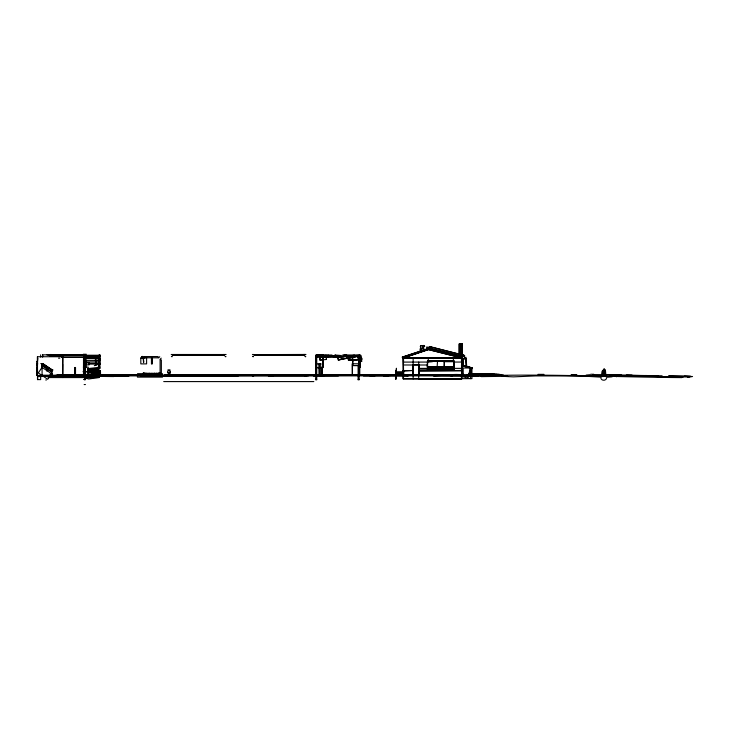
<?xml version="1.0" encoding="UTF-8"?>
<svg xmlns="http://www.w3.org/2000/svg" width="729" height="729" viewBox="0 0 729 729"><rect width="100%" height="100%" fill="white"/><g stroke="black" fill="none" stroke-linecap="round" stroke-linejoin="round"><path stroke-width="1.09" d="M37.525 364.108L37.525 358.249M51.713 375.645L62.703 375.645L62.794 356.727L37.416 356.727L37.507 375.645M83.498 356.727L83.489 375.635L62.703 375.645M98.543 360.627L98.597 362.085L98.597 360.627L86.159 360.627M151.905 357.802L151.905 363.88L151.632 357.802M316.204 367.899L316.195 374.569L322.172 374.533L322.1 367.106M320.004 367.553L316.204 367.589L316.222 365.029M322.956 364.008L322.956 356.335L316.149 356.29L316.149 354.777L323.275 354.777L323.275 356.855L317.58 356.29M359.069 357.274L359.133 379.827L358.112 379.827L358.112 365.156M403.301 378.834L403.41 370.469M403.52 375.681L403.511 378.816L461.475 378.861L461.448 375.717M413.143 378.843L413.143 375.699M418.646 374.706L418.592 364.992L418.856 374.706M418.728 362.076L418.692 369.175L454.121 369.275L454.067 361.074M428.26 360.901L428.315 357.83M453.365 370.46L453.374 368.355M453.374 360.983L453.374 357.821M418.701 375.699L418.701 378.834L461.667 378.834L461.657 357.821M463.425 374.232L463.425 376.328L461.849 376.328M96.173 373.212L96.164 375.353M96.173 371.079L97.367 371.088L97.358 375.353M98.77 375.171L98.779 374.688M98.77 364.263L100.083 363.78L98.77 364.263L99.454 363.817L99.709 368.345M99.226 364.263L98.779 363.771M100.083 363.78L100.083 364.263M146.666 374.15L146.666 373.312M158.949 373.312L158.576 374.15L158.585 373.312L160.198 373.321L160.198 374.159L158.949 374.15L158.585 373.312M160.198 374.159L160.198 373.321M323.275 355.77L323.275 355.041L316.149 355.041L316.204 374.542L321.917 374.524L321.908 368.008M352.718 361.903L352.718 359.634M358.285 358.167L358.294 355.907L349 358.048M359.525 357.228L359.515 359.862L348.298 359.88L356.59 359.862M359.771 375.143L359.807 355.907M98.688 363.288L98.688 362.805L99.991 363.288L98.688 363.288L99.463 363.042L98.752 358.659L99.071 363.297L98.752 358.659M99.144 363.288L98.688 362.805M100.083 375.171L99.627 374.688L100.083 375.171L98.479 375.38M352.672 357.274L352.69 365.575L359.069 365.502L359.096 356.244L353.747 356.235M87.881 370.523L98.096 370.532L98.579 363.598L98.789 364.145M98.789 362.559L98.579 363.124L98.087 356.171L84.491 356.162M403.265 370.888L413.152 370.469L403.11 370.879M396.184 370.232L395.829 379.472L396.239 370.286M50.164 375.298C49.554 370.842 54.866 376.419 50.21 375.289M51.987 375.317L52.005 373.722M668.502 375.927L690.518 376.374L687.602 377.385L692.55 376.519L684.64 376.118L681.633 377.631L681.405 376.984L629.364 376M453.875 369.02L454.112 361.037L453.967 366.869M601.307 376.51L600.395 376.556L603.867 376.483L603.749 370.669L604.56 369.63L605.362 369.758L605.917 375.462M420.451 346.958L420.642 345.947L421.49 345.582L422.328 345.947L422.501 346.958A1.112 1.066 7.4 0 0 420.679 345.801A1.112 1.066 8.4 0 0 420.451 346.958L420.697 347.305M444.243 369.029L444.408 361.037L444.408 369.275M427.367 369.02L454.121 369.029M603.694 374.396L603.749 370.669L602.336 370.979L601.89 375.353M604.068 370.861L604.113 368.901L605.498 373.303M453.967 366.796L427.394 366.869L427.531 361.037L427.367 369.275L427.85 369.275M427.394 366.869L427.531 361.037M437.127 366.869L437.528 361.11M453.72 366.869L453.866 361.037L427.586 361.074L427.595 367.288M454.003 365.238L453.93 367.407L453.985 361.365L427.641 361.238L454.085 361.247M85.612 358.686L98.096 358.704L99.19 354.859L100.001 356.517L99.755 354.859L99.809 356.162M602.136 374.843L602.336 370.979M99.436 364.026L99.354 364.227M99.49 360.855L99.673 358.677M100.01 358.659L99.354 363.315L99.727 358.95M100.101 370.532L99.691 375.116L99.372 374.742M98.743 367.935L99.454 363.817L99.117 368.345M98.77 368.345L99.108 363.807M430.484 346.649L430.484 347.241M429.007 348.015L428.77 348.626L429.263 346.639L463.371 355.123L463.298 355.743M464.018 355.397L429.973 346.603L429.727 347.241M603.758 371.672L604.113 368.901M99.417 363.315L99.098 358.677M429.199 347.25L429.263 346.639M99.618 357.41L100.073 355.242L48.305 355.242M412.505 364.992L403.502 364.992L403.502 357.821L428.315 349.537L462.022 358.048L462.222 357.274L428.242 348.754L402.107 357.201L428.187 348.462L429.91 348.954L428.196 348.28L426.492 349.063L428.251 348.662M463.68 356.117L464.027 355.087M461.421 376.237L467.581 378.087L470.624 367.881L471.973 367.872L471.362 369.913M470.533 368.09C474.725 368.418 463.434 365.994 461.803 365.885M62.001 357.42L62.111 354.914L62.001 357.42L84.792 357.42L84.901 354.914L42.637 354.85L42.637 357.101L42.674 354.85M84.792 357.42L84.901 354.914M98.789 374.396L98.579 374.961L98.36 374.396M463.389 355.196L463.015 356.827M98.087 358.686L99.135 356.171M41.608 363.598L41.571 364.609L42.082 363.616L52.032 370.077L41.954 363.762M41.817 363.598L41.817 367.899L41.945 363.716M173.32 355.479L173.374 354.613M254.776 355.552L254.858 354.613M142.857 357.52C141.936 359.269 140.87 355.779 142.656 356.754M144.306 357.52L143.139 357.985L143.567 362.632C144.588 362.031 141.854 355.296 144.306 356.882M420.961 348.754L421.499 350.695L420.998 348.69M427.021 346.977L427.385 348.772L426.984 347.022M52.233 370.077L53.007 369.958L52.206 370.077L42.792 363.607L40.879 363.616L42.801 363.735M52.306 369.986L42.756 363.616M41.954 365.429L51.495 371.799L42.091 365.275M51.522 371.744L52.032 371.617L51.559 371.644M606.583 378.415C605.626 380.866 601.844 380.866 600.887 378.415M42.1 367.38L51.522 373.695L47.704 379.29L38.309 372.929L42.072 367.334L42.091 375.307M420.269 348.845L420.041 350.002A1.112 1.066 7.7 0 0 421.08 350.658M430.493 346.676L430.83 347.241M360.937 360.235L361.757 358.622L360.955 358.158M99.991 372.619L99.991 371.489L92.756 371.489L92.756 372.619L93.13 373.184L100.365 373.184L99.991 372.619L92.756 372.619M339.623 357.483L341.117 355.816L337.372 356.235M360.518 361.274L359.926 361.903L358.085 356.718L359.834 356.117L361.602 359.579L361.693 361.32L359.944 361.921L359.771 355.716M159.742 356.718L158.612 357.875M160.088 359.306L161.209 358.139M290.47 375.225L182.66 375.462M461.849 361.529L461.822 359.443M316.195 356.363L322.965 356.344L322.956 367.598L316.204 367.589L316.213 356.344M464.318 356.025L464.738 355.634L464.154 356.025M465.612 357.693L466.031 357.301L464.838 358.176M463.635 356.034L464.054 355.652L462.569 356.836M464.482 357.939L465.339 357.319L464.054 358.367M38.391 375.608L160.754 375.207M99.991 371.489L99.9 370.87L100.019 373.458L100.538 373.439L100.456 370.815L92.601 370.833L92.683 373.458L100.538 373.439M142.656 357.647C141.034 358.595 141.991 355.114 142.857 356.882M92.756 371.489C92.346 369.968 95.946 371.252 97.659 370.87M226.118 354.485L224.988 354.485M253.519 354.485L252.389 354.485M305.97 354.458L254.056 354.613M268.801 375.936L273.056 375.936M91.572 377.567L91.644 375.581L91.572 377.567L84.81 377.576M482.452 375.872L481.277 375.845L482.452 375.244L481.905 375.681M94.296 365.712L98.552 363.762L95.426 365.484M402.599 357.328L402.864 358.103L428.306 349.583L461.457 357.793L461.457 362.058L453.502 362.058M600.423 376.574L601.17 376.31M99.126 370.186L98.096 370.532L99.126 370.186L98.087 367.999L87.881 368.573L98.087 367.999M402.864 358.103L428.269 349.583M361.065 359.534L362.003 359.26L360.837 355.342L359.889 355.615L360.773 358.55M503.457 375.089L497.925 374.068L490.216 375.717L445.92 375.262L433.418 375.772L471.207 375.872M114.453 375.891L238.365 375.891M337.746 357.374L346.813 355.716L337.746 357.374L338.292 360.017L347.296 358.267L346.758 355.615M346.239 358.358L338.292 360.017M140.752 375.745L145.117 376.273L408.395 375.763L395.893 375.244L383.381 375.845L490.444 375.927L496.622 374.779L500.331 375.098M335.531 357.01L340.17 356.18M383.627 375.845L385.559 375.845M340.17 355.971L335.531 356.754L315.739 356.791M353.082 357.101L359.461 356.463M354.576 357.401L354.203 355.233L346.831 356.363L347.204 358.531L354.576 357.401L354.531 356.773L347.159 357.903M228.122 375.271L228.76 375.18L220.04 375.271M467.863 375.025L472.611 373.877L496.759 374.068M465.977 366.578L465.485 358.65L464.528 358.75M606.236 377.03L612.442 376.592L606.236 376.574M466.669 366.559L466.196 358.65L465.603 358.695M99.089 370.496L99.272 372.619M347.132 358.258L341.828 358.577L338.529 359.926L337.463 356.39M395.938 373.977L396.257 373.986M354.094 355.679L360.126 355.46L360.162 356.08L354.522 356.691L354.094 355.679L354.522 356.691M354.476 356.08L360.126 355.46M64.599 376.027L58.256 376.173L58.147 375.462L82.423 375.18L57.226 375.225M586.152 375.08L589.879 374.733M323.43 356.809L329.626 356.39M322.592 359.816L320.077 360.035L319.758 356.435L326.182 355.889L326.483 359.488L320.049 360.044L319.749 356.417L326.218 356.545L326.483 359.488M346.858 356.29L350.531 355.971M495.164 374.351L468.811 373.886L495.346 374.332M111.391 376.456L128.833 376.173L58.256 376.173M344.015 357.11L340.689 357.347L340.288 356.463M346.22 356.946L348.435 356.782M464.911 358.695L466.196 358.65M464.072 358.75L463.289 358.786L465.485 358.65M98.078 357.438L84.482 358.194L98.078 357.456L84.473 357.438M87.881 369.84L98.078 369.275L87.872 369.275M87.881 369.84L98.078 369.284M268.509 375.125L271.097 374.988L268.072 375.125M617.308 375.071L609.562 375.034L621.682 375.08M321.134 363.917L319.083 363.935L319.184 374.551L322.172 374.533M151.832 374.15L151.905 373.321M625.956 375.727L630.776 375.863M359.597 366.842L359.807 361.229M165.456 375.317L173.648 374.888M92.683 373.458L93.203 373.439L93.13 370.815L92.601 370.833M64.717 375.9L37.799 375.982L38.291 376.556L63.305 376.027M84.181 356.736L84.874 356.727L84.801 361.01L84.181 361.01L84.181 356.736L84.874 356.727M99.937 370.833L100.456 370.815M437.518 369.275L437.373 366.869M437.127 369.275L437.373 366.796M84.181 361.01L84.254 356.727M342.22 355.196C347.596 354.622 353.756 355.451 359.743 354.622L360.746 356.025M316.359 374.578L164.909 374.633M113.25 375.125L114.152 375.143M431.222 375.244L456.226 374.442L482.452 375.244M300.904 375.307L303.064 375.253M585.223 375.799L584.576 375.818L605.106 375.827M507.12 376.237L502.199 376.319L513.353 376.875L535.596 375.918L557.895 375.936L586.052 376.273L601.297 377.175M239.513 375.08L303.41 375.253M267.051 375.125L264.326 375.125M343.705 355.087L346.557 355.041L347.76 356.171M156.999 373.312L156.999 374.15M606.3 376.629L611.822 376.529M346.74 356.071L352.909 355.971M78.085 375.809L112.184 375.882M403.52 374.633L461.475 374.679M335.349 355.624L331.868 355.606L340.972 355.643L340.972 356.937M335.349 355.834L331.868 355.816L335.513 355.816M162.148 374.66L153.819 374.67M179.088 374.97L218.171 374.998M681.396 377.604C614.675 377.148 547.998 373.649 481.277 375.845M58.338 354.923L50.93 354.932M37.616 358.249L37.316 364.108L37.708 357.875M58.511 358.167L59.796 358.167M95.417 362.085L96.182 362.076L95.946 359.288L95.39 359.297L95.627 362.076M172.755 375.125L89.23 375.271M202.516 375.654L197.614 375.699L202.07 375.781M616.488 376.738L616.488 376.118L622.894 376.055M322.227 355.351L328.424 355.296M88.391 374.779L100.538 374.688L97.203 374.66M128.55 376.273L58.256 375.508M616.488 376.118L635.606 376.109M467.581 378.087L468.929 378.078M145.089 373.312L145.098 374.15L145.089 373.312L143.476 373.321L143.476 374.15L143.85 373.312L143.476 374.15L143.886 373.312L143.048 373.312L143.048 374.15L143.449 373.312M36.787 361.365L37.671 364.053L36.76 364.081L36.988 375.061M88.318 375.271L38.291 375.608L38.291 376.556M99.308 375.38L100.42 375.371L99.426 375.38M190.934 375.153L198.653 375.098M352.699 374.724L321.926 374.834M359.333 374.688L403.957 374.578M36.988 364.081L37.452 364.081M95.381 371.052L95.946 371.043M95.135 371.079L95.226 375.353L95.135 371.079L93.95 371.088M208.312 375.225L140.25 375.553M260.463 374.979L298.662 374.998M64.261 375.918L61.145 375.936L64.507 375.945M363.416 375.891L388.42 375.79L388.439 375.271L388.42 375.79L386.033 375.845M224.076 354.513L224.578 354.513M304.348 354.513L304.959 354.522M328.843 355.032L332.032 355.023M328.852 356.508L330.975 356.499M412.805 364.682L419.038 364.682L419.047 375.043L412.796 375.043L412.896 364.691M403.565 370.469L403.101 370.469M291.236 375.271L308.239 375.225M460.801 343.815L462.241 343.815L462.25 355.606M172.855 354.613L173.721 354.613M223.211 354.513L224.25 354.513M224.477 354.513L171.197 354.485M254.348 354.613L255.214 354.613M303.483 354.513L304.522 354.513M461.667 370.469L461.885 370.879L418.683 370.879L461.876 370.46M94.916 371.079L94.816 375.353L93.649 375.353L93.64 371.088L94.916 371.079L94.916 375.353M468.811 373.886L472.611 373.877M99.235 375.362L100.201 375.353L87.762 375.353M308.349 375.845L268.217 375.79M313.397 375.936L338.411 375.891M462.25 343.815L459.161 343.815L459.17 356.681L461.493 356.663M459.963 344.197L459.243 344.197L459.234 356.663L459.953 356.663M83.297 354.248L86.304 354.248M462.259 354.276L460.199 354.276L460.199 343.815L460.61 356.681M51.094 354.467L46.957 354.886M40.642 354.841L40.642 357.092M61.956 355.387L84.746 355.387M49.69 356.171L62.165 356.171M353.583 356.344L359.525 356.344L359.543 359.898L348.298 359.898L348.298 357.228M315.703 356.654L316.732 356.654M327.567 356.599L328.196 356.599M62.156 356.946L84.947 356.946M316.641 356.818L316.022 356.609M339.842 356.946L334.155 356.946L334.174 355.643M315.739 357L337.937 357M140.815 358.176L145.463 357.757M151.45 358.176L152.17 358.176M403.073 358.322L461.849 357.903L403.037 357.83L403.028 378.825L461.885 378.843L461.894 357.857L403.073 357.903L461.849 358.34M84.291 359.661L85.302 359.661M83.68 360.955L85.922 360.955M432.443 361.693L427.95 362.113M443.679 361.693L453.793 361.693M427.322 362.076L403.511 362.094L403.502 357.839M86.159 362.085L98.597 362.085M88.346 363.534L99.764 363.534L99.764 364.017L88.346 364.017M359.324 363.771L352.335 363.771L352.371 374.952L352.344 363.744M316.195 363.944L320.651 363.908L320.651 374.569M359.37 364.136L359.37 374.569M62.612 364.272L62.612 377.567L62.794 356.727M419.257 365.001L427.13 365.001M412.805 365.101L419.038 365.101M36.751 365.165L37.452 365.165M427.504 366.897L453.848 366.897L427.458 366.66M83.334 367.115L88.236 367.115L88.236 376.793L81.366 376.793M316.222 367.534L322.983 367.571L322.929 359.634M461.812 367.999L471.945 367.999L471.945 378.652L461.812 378.652M418.701 368.373L427.704 368.373M453.584 368.373L461.466 368.373L461.466 370.469M75.451 368.637L74.868 368.637L74.868 367.544M167.943 369.858L170.039 369.858M96.392 371.079L97.659 371.079L97.659 375.353L97.568 371.079M98.533 371.088L99.8 371.079L99.8 375.353M100.365 371.116L93.13 371.052M100.365 371.243L83.279 371.717M83.188 371.717L99.591 371.717M403.93 371.772L396.64 371.772L396.521 374.67M87.325 372.501L91.881 372.51M396.53 372.801L403.948 372.801M143.048 373.312L159.87 373.312L159.87 374.159M403.83 373.685L396.403 373.685L396.403 374.67M87.325 373.959L98.643 373.968M162.549 374.086L137.453 374.086L137.444 377.121L162.549 377.121M137.444 374.123L162.549 374.123M590.663 374.259L593.789 374.259M157.245 374.405L158.621 374.405M99.226 374.688L100.083 374.688M157.227 374.688L158.676 374.688M412.805 374.606L419.038 374.606L412.805 375.025M147.714 374.806L149.09 374.806M467.207 374.852L468.583 374.852M87.999 375.216L98.233 375.207M352.344 374.952L359.333 374.943L359.297 363.771M359.543 375.034L370.943 375.034M36.76 375.071L37.689 375.061M171.297 375.125L393.696 375.225M285.23 375.125L279.225 375.034M307.1 375.18L316.395 375.18M316.696 375.153L318.072 375.153M183.043 375.271L202.37 375.271M213.788 375.225L438.065 375.262M57.236 375.371L82.213 375.371M147.695 375.481L149.135 375.481M37.416 375.645L41.817 375.645M316.687 375.517L309.497 375.307M318.874 375.517L324.715 375.517L326.109 374.733L416.778 375.207M171.096 376.109L172.418 376.109M253.601 376.109L252.398 376.109M304.768 376.109L306.062 376.109M507.776 376.292L481.104 376.611M84.291 376.492L85.302 376.492M48.014 377.567L99.18 377.567M84.072 379.253L85.53 379.253M315.703 379.299L316.732 379.299M358.121 379.299L359.151 379.299M45.727 379.982L46.428 379.982M163.715 381.586L313.825 381.586M84.154 384.548L85.448 384.548M359.105 365.584L352.718 365.53L352.69 359.634M461.803 365.685L470.597 367.89M395.865 374.223L396.476 378.187L395.61 370.596L396.221 373.849M138.656 374.633L100.957 374.533M64.826 375.225L139.85 375.271M56.06 375.225L81.083 375.271M83.006 375.235L161.063 375.453M77.957 375.973L85.803 375.982L78.03 375.954M100.001 362.805L99.991 363.288M379.9 375.235L392.147 375.271M64.835 375.307L39.822 375.18M626.384 375.326L657.85 375.809M413.325 374.706L413.051 364.992L413.115 374.706M423.23 375.207L437.71 375.28M403.556 370.888L403.301 357.821M86.86 358.167L87.981 358.167M606.236 374.861L632.061 375.134M592.704 374.56L615.103 374.761M662.105 375.79L626.202 375.225M690.518 376.374L669.085 376.018M81.657 376.219L113.833 376.556M336.762 356.117L324.861 355.561L324.861 356.025L334.183 356.599M648.801 375.572L650.159 375.59L648.136 375.553M600.988 376.374L587.237 375.736M647.607 375.553L645.584 375.517L647.917 375.553M642.24 376.219L648.728 376.337M648.783 376.328L668.42 376.711M681.533 376.875L688.595 377.039M281.576 375.125L278.606 375.034M471.034 375.973L478.743 376.21M283.873 375.08L284.966 375.125M171.607 375.125L172.682 375.18M173.757 374.988L182.296 375.362M543.998 374.36L537.947 374.351M418.847 374.943L420.87 375.052M304.777 355.433L253.902 355.424M224.505 355.424L172.418 355.433M476.019 375.271L480.83 375.708M323.275 356.654L315.712 356.126L315.712 379.827L316.732 379.827L316.732 356.126M504.313 375.809L506.035 376L504.978 375.818M334.183 356.39L324.861 355.816L324.861 355.351L337.636 356.18M358.185 355.925L359.926 356.49M340.479 355.451L334.848 354.987L337.071 356.08M469.594 373.813L471.153 374.278M461.703 364.782L463.762 365.393M471.973 367.872L465.813 366.013L471.945 367.89M461.384 365.101L470.624 367.881M465.731 366.204L471.882 368.09M466.578 366.45L471.253 367.926M463.434 365.867L469.977 367.926M423.631 346.457L424.697 346.457L424.078 345.491L423.166 345.491L422.629 346.248L423.175 347.423M223.639 376.128L227.885 376.128M481.924 375.827L482.899 376.556L482.161 375.863M430.547 346.594L430.83 347.268M84.764 379.572L84.892 376.264M360.162 356.08L359.734 355.069M360.39 358.048L361.602 359.579M170.249 371.79L170.167 373.521A1.349 1.221 -13.3 0 1 168.053 372.182M359.834 356.117L361.693 361.32M444.408 361.037L444.243 366.796M603.029 370.068L603.439 371.754M427.641 366.869L427.613 369.275L427.504 366.733M422.856 347.104L423.184 348.909M604.979 373.157L605.225 374.979M99.7 363.817L100.037 368.345M319.767 356.417L320.077 360.035M354.203 355.233L354.248 355.861M359.762 362.24L360.117 367.498L359.342 367.534L359.033 361.238M359.579 360.144L360.08 367.498L359.37 360.126M359.752 362.34L359.962 366.824M321.908 367.115L321.981 374.542L321.999 368.008M319.266 363.926L319.366 374.542M359.078 365.539L359.069 358.313M463.179 365.876L462.906 358.914L462.915 365.876M461.831 343.815L461.831 354.276M99.709 371.079L99.718 375.353M98.533 373.221L98.625 375.353M471.444 367.899L471.444 376.328M470.597 367.999L470.597 378.652M470.187 367.899L470.187 376.328L463.207 376.328L463.207 368.947M461.822 344.571L461.822 345.464M461.822 352.681L461.822 353.565M453.793 368.309L427.95 368.309M413.152 357.821L413.152 365.193M359.306 363.744L359.306 374.943M358.112 356.126L358.112 359.515M316.441 355.023L316.441 356.627M161.355 374.068L161.355 359.898L160.098 359.898L160.098 374.068M158.658 373.312L158.658 374.15M156.708 373.312L156.708 374.15M152.17 357.757L152.188 363.889L151.459 363.889L151.45 357.757M146.966 373.312L146.966 374.15M146.602 357.784L146.602 363.889L140.815 363.889L140.815 357.757L158.084 357.83L158.084 356.572L144.861 356.572L144.861 357.83M145.025 373.312L145.025 374.15M144.725 373.312L144.725 374.15M143.166 373.312L143.166 374.159M99.718 363.534L99.718 364.017M99.508 360.627L99.508 362.076M96.483 373.221L96.392 375.353M85.949 358.75L85.949 367.68M84.792 355.925L84.71 379.599M75.215 375.253L75.224 367.799L75.105 375.253M62.33 354.886L58.101 354.886M40.669 376.2L40.669 379.609L37.489 379.609L37.507 356.727M37.653 375.171L37.671 379.609M420.278 348.836A1.112 1.066 7.7 0 1 421.845 348.845M168.554 370.441A1.349 1.221 -13.3 0 0 167.861 372.255A1.349 1.221 -13.3 0 0 169.912 372.437L169.994 370.706A1.349 1.221 -13.3 0 0 169.575 370.441M100.073 355.233A5.677 0.501 -90 0 1 99.618 363.088A5.677 0.501 -90 0 1 99.162 355.223M422.638 346.804A1.066 0.92 -3.4 0 1 423.23 345.61A1.066 0.92 -3.4 0 1 424.615 346.102M422.264 347.305A1.112 1.066 7.8 0 1 421.909 347.542M422.702 348.954A1.066 0.92 -3.2 0 1 423.03 348.307M423.376 348.107A1.066 0.92 -3.2 0 1 424.196 348.107M85.967 362.787L85.958 364.874L89.093 364.883L89.102 362.787L85.967 362.787M149.117 373.312L149.308 374.15L149.117 373.312M453.83 366.815L453.994 369.175L453.83 366.815M46.793 366.915L46.911 371.097L46.774 366.915M91.599 371.079L91.499 375.353L92.774 375.353L92.783 371.088L91.599 371.079M87.298 357.237L87.89 357.811L87.298 357.237M304.002 354.513L303.92 355.451L304.002 354.513M223.721 354.513L223.648 355.451L223.721 354.513M171.415 356.372L172.017 356.691L171.415 356.372M305.114 356.372L305.697 356.691L305.114 356.372M252.626 356.372L253.209 356.691L252.626 356.372M225.215 356.372L225.799 356.691L225.215 356.372M428.306 347.997L462.76 356.654L428.306 347.997M375.335 375.553L370.013 375.745L375.335 375.553M452.199 375.061L450.832 375.043L452.199 375.061M499.939 374.679L499.165 374.824L499.939 374.679M95.262 376.128L84.628 377.731L88.728 379.016L99.363 377.412L95.262 376.128M576.83 374.998L571.226 374.852L576.83 374.998M327.576 356.18L323.43 356.599L322.227 355.141L328.424 355.087L329.626 356.18L327.576 356.18M603.749 374.761L601.899 374.897L605.799 375.016L603.749 374.761M98.087 356.171L84.473 356.946L98.096 356.162M450.987 375.727L452.208 375.772L450.987 375.727M154.557 374.15L154.357 373.321L154.557 374.15M328.205 356.909L327.576 356.344L328.205 356.818M95.964 373.831L95.399 373.84L95.964 373.831M396.412 368.345L396.294 372.528L396.403 368.345M460.227 353.565L459.935 352.681L460.227 353.565M37.379 368.145L36.687 368.145L36.696 375.061L37.389 375.061L37.379 368.145M461.493 344.197L460.701 344.197L461.493 344.197M460.227 344.571L459.935 345.464L460.227 344.571M152.079 357.985L151.532 357.985L151.532 362.632L152.079 362.632L152.079 357.985M85.466 362.441L84.136 362.441L84.136 375.116L85.466 375.116L85.466 362.441M75.524 367.498L74.795 367.498L74.795 375.599L75.524 375.599L75.524 367.498M51.805 374.214L51.668 370.031L51.805 374.214M85.548 379.59L84.054 379.59L85.548 379.59"/></g></svg>
